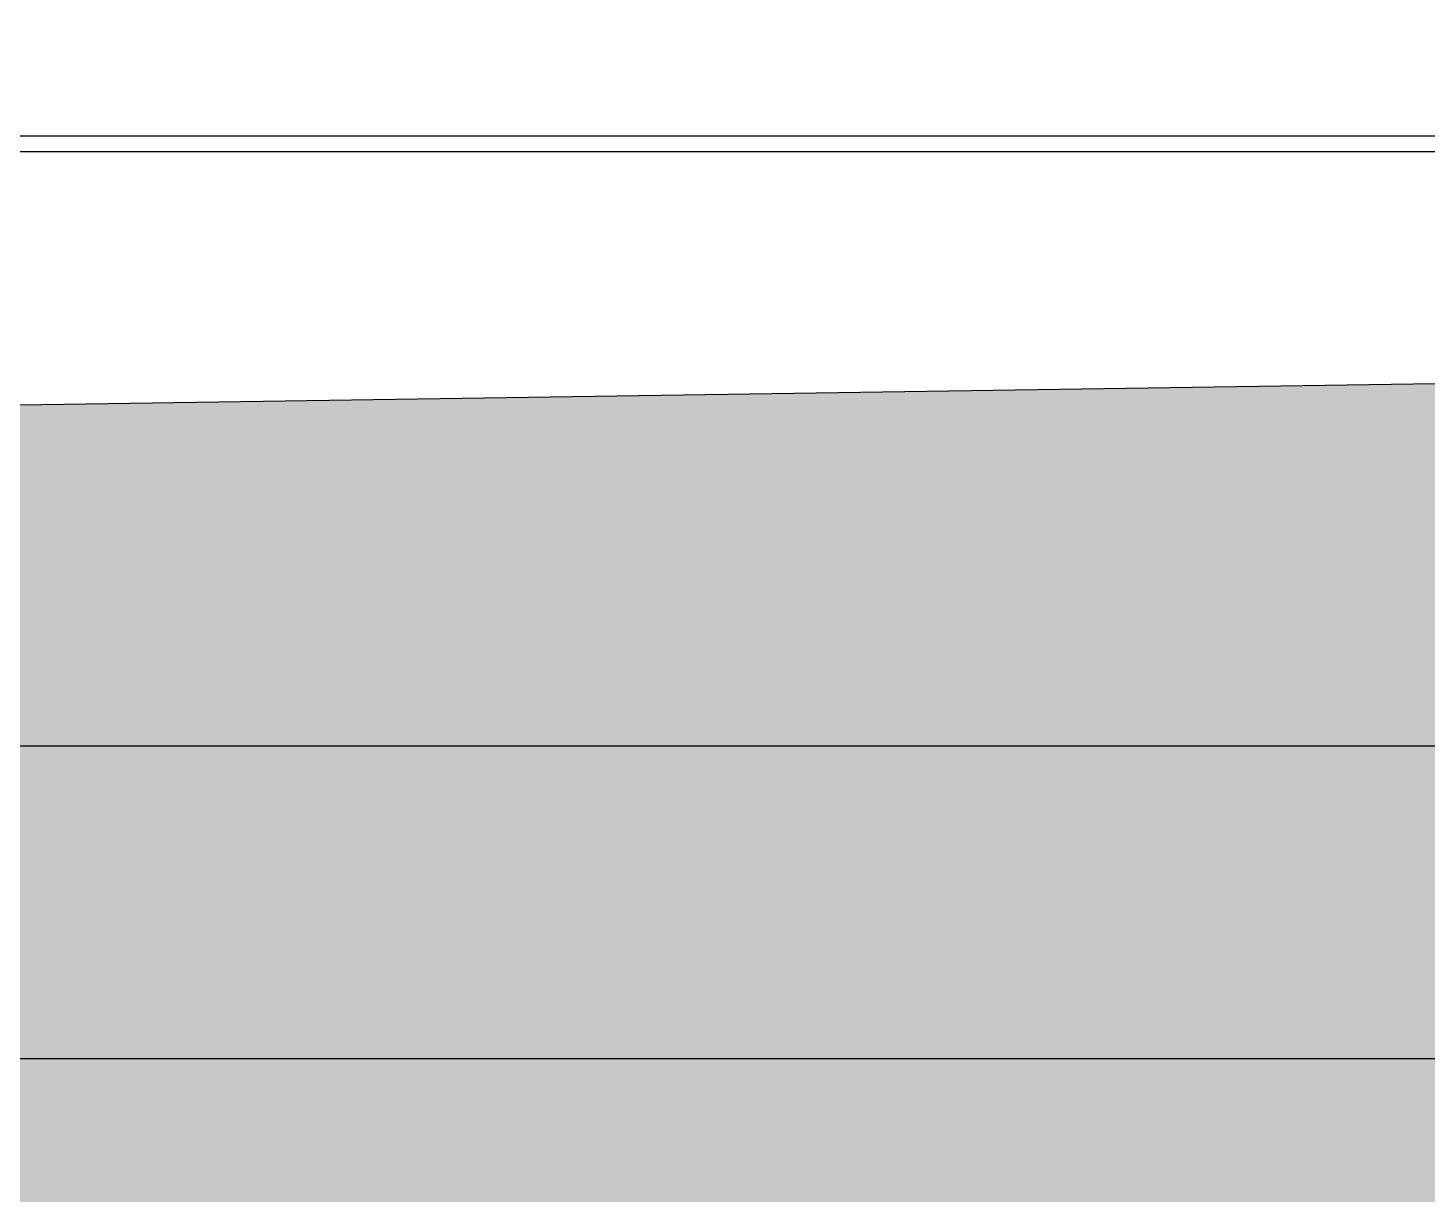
# Model space of a CAD drawing. Extents: x 3792242 to 5145247, y -1546315 to -1031918.
# Drawn here: x 3992557 to 3993451, y -1490267 to -1489521 of the extents above; entities that cross this region are included whole.
import ezdxf

# ---------------------------------------------------------------- set-up
doc = ezdxf.new("R2010")
doc.units = 0
doc.header["$MEASUREMENT"] = 0
for name, color, linetype in [('MÚRY', 1, 'CONTINUOUS'), ('TENKÁ', 7, 'CONTINUOUS'), ('ZZ-chladenie', 133, 'CONTINUOUS'), ('ŠRAFY', 82, 'CONTINUOUS'), ('šrafy-múry', 8, 'CONTINUOUS')]:
    doc.layers.add(name, color=color, linetype=linetype)
pattern_1 = [(0, (-1113810.456, 33513.662), (0, 37.5), [37.5, -37.5]), (90, (-1113810.456, 33513.662), (-37.5, 2e-15), [37.5, -37.5])]

msp = doc.modelspace()

# ---------------------------------------------------------------- hatches: boundary and pattern name
at = {"layer": 'ŠRAFY'}
h = msp.add_hatch(dxfattribs=at)
h.set_pattern_fill('SQUARE', color=256, scale=300)
h.set_pattern_definition(pattern_1)
h.paths.add_polyline_path([(3991182.044, -1489782.733), (3987513.896, -1489837.755), (3987511.544, -1489840.108), (3987509.261, -1489837.825), (3987357.044, -1489840.108), (3982522.044, -1489767.583), (3982522.044, -1489980.108), (3995402.044, -1489980.108), (3995402.044, -1489719.433), (3993582.044, -1489746.733), (3991182.044, -1489782.733)])
h.paths.add_polyline_path([(3984342.044, -1490001.137), (3984342.044, -1489713.539), (3984592.044, -1489713.539), (3984592.044, -1490001.137)], flags=9)
h = msp.add_hatch(dxfattribs=at)
h.set_pattern_fill('SQUARE', color=256, scale=300)
h.set_pattern_definition(pattern_1)
h.paths.add_polyline_path([(3995402.044, -1489980.108), (3982522.044, -1489980.108), (3982522.044, -1490180.108), (3995402.044, -1490180.108)])
h.paths.add_polyline_path([(3984250.044, -1490383.157), (3984250.044, -1490095.559), (3984500.044, -1490095.559), (3984500.044, -1490383.157)], flags=9)
at = {"layer": 'šrafy-múry'}
h = msp.add_hatch(dxfattribs=at)
h.set_pattern_fill('ANSI36', color=253, scale=800, angle=360)
h.set_pattern_definition([(45, (139723.04, 33563.66), (53.0330086, 194.4543648), [250, -50, 0, -50])])
h.paths.add_polyline_path([(3982322.044, -1490180.108), (3982322.044, -1489230.108), (3982162.044, -1489230.108), (3982162.044, -1490400.108), (3983362.044, -1490400.108), (3983562.044, -1490400.108), (3983632.044, -1490400.108), (3983667.044, -1490400.108), (3983737.044, -1490400.108), (3987467.044, -1490400.108), (3987582.044, -1490400.108), (3988782.044, -1490400.108), (3988782.044, -1490650.108), (3989082.044, -1490650.108), (3989082.044, -1490400.108), (3995422.044, -1490400.108), (3995422.044, -1490650.108), (3995762.044, -1490650.108), (3995762.044, -1489230.108), (3995602.044, -1489230.108), (3995602.044, -1490180.108), (3995402.044, -1490180.108), (3982522.044, -1490180.108)])

# ---------------------------------------------------------------- linework, layer by layer
at = {"layer": 'MÚRY'}
msp.add_line((3995402.044, -1489719.433), (3987357.044, -1489840.108), dxfattribs=at)
at = {"layer": 'TENKÁ'}
for p, q in [((3982522.044, -1489980.108), (3995402.044, -1489980.108)), ((3995602.044, -1490180.108), (3982322.044, -1490180.108))]:
    msp.add_line(p, q, dxfattribs=at)
at = {"layer": 'ZZ-chladenie'}
for p, q in [((3994743.012, -1489590.108), (3992487.358, -1489590.108)), ((3994798.012, -1489600.108), (3992432.358, -1489600.108))]:
    msp.add_line(p, q, dxfattribs=at)

doc.saveas('drawing.dxf')
